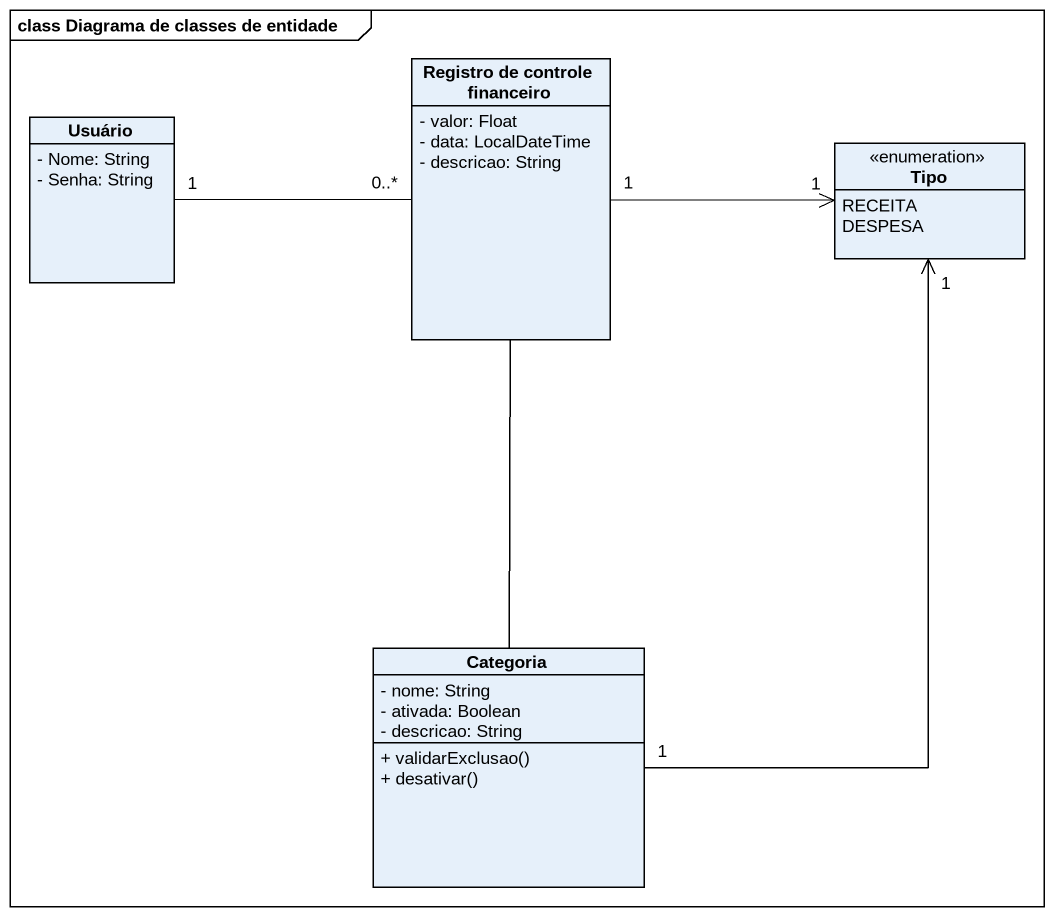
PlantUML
@startuml
mainframe class Diagrama de classes de entidade
hide circle
hide empty members
skinparam classAttributeIconSize 0
class "Registro de controle financeiro" as Registro_de_controle {
  - valor: Float
  - data: LocalDateTime
  - descricao: String
}
class Usuário {
  - Nome: String
  - Senha: String
}
enum Tipo {
  RECEITA
  DESPESA
}
class Categoria {
  - nome: String
  - ativada: Boolean
  - descricao: String
  + validarExclusao()
  + desativar()
}
Registro_de_controle "1" -right-> "1" Tipo
Registro_de_controle -- Categoria
Usuário "1" -right- "0..*" Registro_de_controle
Categoria "1" -up-> "1" Tipo
@enduml
